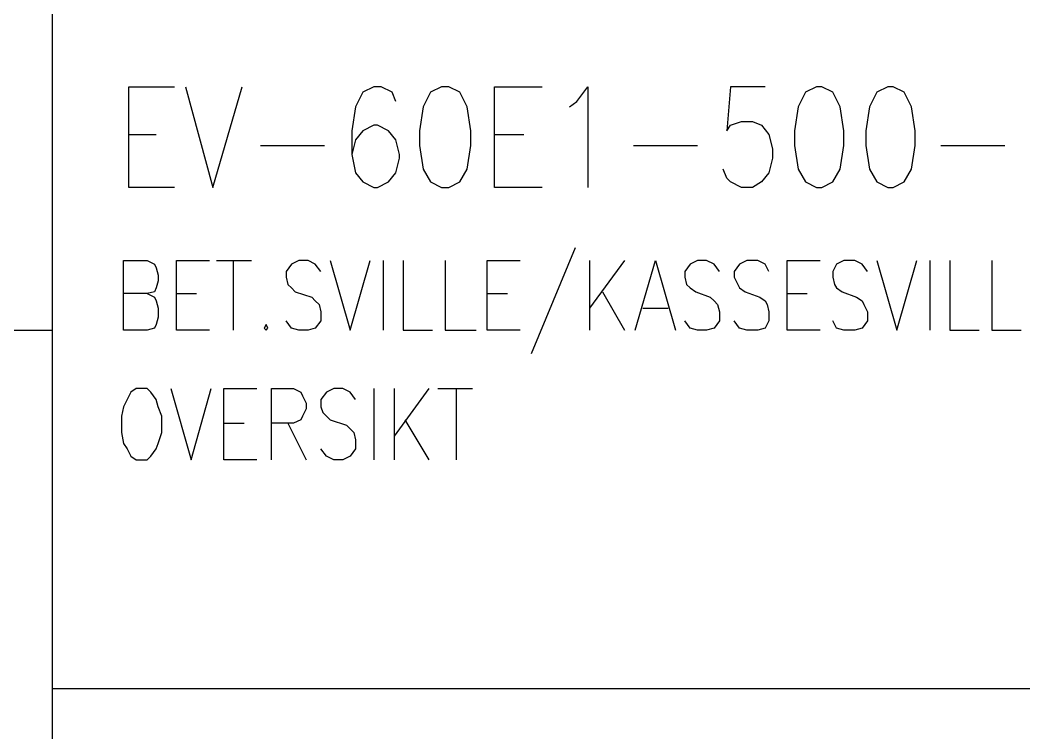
# Model space of a CAD drawing. Header units: millimetres. Extents: x -45 to 90, y -17 to 16.
# Drawn here: x 79.986 to 82.503, y -4.92 to -3.133 of the extents above; entities that cross this region are included whole.
import ezdxf

# ---------------------------------------------------------------- set-up
doc = ezdxf.new("R2010")
doc.units = ezdxf.units.MM
doc.layers.add('PDF_Geometry', color=7, linetype='Continuous')

msp = doc.modelspace()

# ---------------------------------------------------------------- linework, layer by layer
at = {"layer": 'PDF_Geometry', "lineweight": 25}
for points in [[(89.3766, -1.2836), (80.0662, -1.2836), (80.0662, -6.2069), (89.3766, -6.2069), (89.3766, -3.0576)], [(80.3734, -3.5527), (80.2588, -3.5527), (80.2588, -3.3004), (80.3734, -3.3004)], [(80.4009, -3.3004), (80.4696, -3.5527), (80.543, -3.3004)], [(80.928, -3.3372), (80.9189, -3.3143), (80.8914, -3.3004), (80.873, -3.3004), (80.8455, -3.3143), (80.8272, -3.351), (80.818, -3.4106), (80.818, -3.4702), (80.8272, -3.516), (80.8455, -3.5389), (80.873, -3.5527), (80.8822, -3.5527), (80.9097, -3.5389), (80.928, -3.516), (80.9372, -3.4793), (80.9372, -3.4702), (80.928, -3.4335), (80.9097, -3.4106), (80.8822, -3.3968), (80.873, -3.3968), (80.8455, -3.4106), (80.8272, -3.4335), (80.818, -3.4702)], [(81.2948, -3.5527), (81.1756, -3.5527), (81.1756, -3.3004), (81.2948, -3.3004)], [(81.3635, -3.351), (81.3819, -3.3372), (81.4094, -3.3004), (81.4094, -3.5527)], [(81.854, -3.3004), (81.7669, -3.3004), (81.7576, -3.4106), (81.7669, -3.3968), (81.7944, -3.3877), (81.8219, -3.3877), (81.8449, -3.3968), (81.8632, -3.4198), (81.8722, -3.4564), (81.8722, -3.4793), (81.8632, -3.516), (81.8449, -3.5389), (81.8219, -3.5527), (81.7944, -3.5527), (81.7669, -3.5389), (81.7576, -3.5296), (81.7486, -3.5069)], [(80.2588, -3.4198), (80.3275, -3.4198)], [(81.1756, -3.4198), (81.2489, -3.4198)], [(80.5888, -3.4473), (80.7493, -3.4473)], [(81.524, -3.4473), (81.6844, -3.4473)], [(82.2941, -3.4473), (82.4546, -3.4473)], [(81.3773, -3.704), (81.2673, -3.9698)], [(80.3046, -3.8186), (80.3229, -3.8277), (80.3275, -3.8369), (80.3321, -3.8552), (80.3321, -3.8782), (80.3275, -3.8965), (80.3229, -3.9057), (80.3046, -3.9103), (80.245, -3.9103), (80.245, -3.7361), (80.3046, -3.7361), (80.3229, -3.7452), (80.3275, -3.7544), (80.3321, -3.7727), (80.3321, -3.7865), (80.3275, -3.8048), (80.3229, -3.814), (80.3046, -3.8186), (80.245, -3.8186)], [(80.4605, -3.9103), (80.3779, -3.9103), (80.3779, -3.7361), (80.4605, -3.7361)], [(80.4788, -3.7361), (80.5659, -3.7361)], [(80.5201, -3.7361), (80.5201, -3.9103)], [(80.7401, -3.7636), (80.7261, -3.7452), (80.708, -3.7361), (80.6851, -3.7361), (80.6667, -3.7452), (80.653, -3.7636), (80.653, -3.7773), (80.6576, -3.7957), (80.6667, -3.8048), (80.6759, -3.814), (80.7172, -3.8277), (80.7261, -3.8369), (80.7355, -3.8461), (80.7401, -3.8644), (80.7401, -3.8873), (80.7261, -3.9057), (80.708, -3.9103), (80.6851, -3.9103), (80.6667, -3.9057), (80.653, -3.8873)], [(80.763, -3.7361), (80.8134, -3.9103), (80.8639, -3.7361)], [(80.896, -3.7361), (80.896, -3.9103)], [(80.9464, -3.7361), (80.9464, -3.9103), (81.0197, -3.9103)], [(81.0518, -3.7361), (81.0518, -3.9103), (81.1297, -3.9103)], [(81.2398, -3.9103), (81.1572, -3.9103), (81.1572, -3.7361), (81.2398, -3.7361)], [(81.4138, -3.7361), (81.4138, -3.9103)], [(81.5011, -3.7361), (81.4138, -3.8552)], [(81.5284, -3.9103), (81.579, -3.7361), (81.6294, -3.9103)], [(81.7394, -3.7636), (81.7257, -3.7452), (81.7073, -3.7361), (81.6844, -3.7361), (81.6661, -3.7452), (81.6523, -3.7636), (81.6523, -3.7773), (81.6569, -3.7957), (81.6661, -3.8048), (81.6798, -3.814), (81.7165, -3.8277), (81.7257, -3.8369), (81.7348, -3.8461), (81.7394, -3.8644), (81.7394, -3.8873), (81.7257, -3.9057), (81.7073, -3.9103), (81.6844, -3.9103), (81.6661, -3.9057), (81.6523, -3.8873)], [(81.8632, -3.7636), (81.854, -3.7452), (81.8357, -3.7361), (81.8082, -3.7361), (81.7899, -3.7452), (81.7761, -3.7636), (81.7761, -3.7773), (81.7853, -3.7957), (81.7899, -3.8048), (81.8036, -3.814), (81.8403, -3.8277), (81.854, -3.8369), (81.8586, -3.8461), (81.8632, -3.8644), (81.8632, -3.8873), (81.854, -3.9057), (81.8357, -3.9103), (81.8082, -3.9103), (81.7899, -3.9057), (81.7761, -3.8873)], [(81.9916, -3.9103), (81.909, -3.9103), (81.909, -3.7361), (81.9916, -3.7361)], [(82.1107, -3.7636), (82.097, -3.7452), (82.0787, -3.7361), (82.0511, -3.7361), (82.0328, -3.7452), (82.0236, -3.7636), (82.0236, -3.7773), (82.0282, -3.7957), (82.0328, -3.8048), (82.0466, -3.814), (82.0832, -3.8277), (82.097, -3.8369), (82.1014, -3.8461), (82.1107, -3.8644), (82.1107, -3.8873), (82.097, -3.9057), (82.0787, -3.9103), (82.0511, -3.9103), (82.0328, -3.9057), (82.0236, -3.8873)], [(82.1337, -3.7361), (82.1841, -3.9103), (82.2345, -3.7361)], [(82.2666, -3.7361), (82.2666, -3.9103)], [(82.317, -3.7361), (82.317, -3.9103), (82.3904, -3.9103)], [(82.4225, -3.7361), (82.4225, -3.9103), (82.4958, -3.9103)], [(80.3779, -3.8186), (80.4284, -3.8186)], [(81.1572, -3.8186), (81.2077, -3.8186)], [(81.446, -3.814), (81.5011, -3.9103)], [(81.909, -3.8186), (81.9595, -3.8186)], [(81.5469, -3.8552), (81.6111, -3.8552)], [(80.3642, -4.0569), (80.4146, -4.2357), (80.465, -4.0569)], [(80.5796, -4.2357), (80.4969, -4.2357), (80.4969, -4.0569), (80.5796, -4.0569)], [(80.6163, -4.2357), (80.6163, -4.0569), (80.6713, -4.0569), (80.6897, -4.0661), (80.6942, -4.0753), (80.7034, -4.0936), (80.7034, -4.1074), (80.6942, -4.1257), (80.6897, -4.1349), (80.6713, -4.144), (80.6163, -4.144)], [(80.8272, -4.0845), (80.8134, -4.0661), (80.7951, -4.0569), (80.7722, -4.0569), (80.7538, -4.0661), (80.7401, -4.0845), (80.7401, -4.1026), (80.7447, -4.1165), (80.7538, -4.1257), (80.763, -4.1349), (80.8043, -4.1486), (80.8134, -4.1578), (80.8226, -4.167), (80.8272, -4.1853), (80.8272, -4.2082), (80.8134, -4.2266), (80.7951, -4.2357), (80.7722, -4.2357), (80.7538, -4.2266), (80.7401, -4.2082)], [(80.873, -4.0569), (80.873, -4.2357)], [(80.9235, -4.0569), (80.9235, -4.2357)], [(81.0106, -4.0569), (80.9235, -4.1761)], [(81.0335, -4.0569), (81.1206, -4.0569)], [(81.0793, -4.0569), (81.0793, -4.2357)], [(80.4969, -4.144), (80.5476, -4.144)], [(80.6576, -4.144), (80.7034, -4.2357)], [(80.951, -4.1349), (81.0106, -4.2357)], [(80.0662, -4.8087), (89.3766, -4.8087)]]:
    msp.add_lwpolyline(points, dxfattribs=at)
for points in [[(81.0426, -3.3004), (81.0151, -3.3143), (80.9968, -3.351), (80.9876, -3.4106), (80.9876, -3.4473), (80.9968, -3.5069), (81.0151, -3.5389), (81.0426, -3.5527), (81.061, -3.5527), (81.0885, -3.5389), (81.1068, -3.5069), (81.116, -3.4473), (81.116, -3.4106), (81.1068, -3.351), (81.0885, -3.3143), (81.061, -3.3004)], [(81.9824, -3.3004), (81.9549, -3.3143), (81.9365, -3.351), (81.9274, -3.4106), (81.9274, -3.4473), (81.9365, -3.5069), (81.9549, -3.5389), (81.9824, -3.5527), (81.9961, -3.5527), (82.0236, -3.5389), (82.042, -3.5069), (82.0511, -3.4473), (82.0511, -3.4106), (82.042, -3.351), (82.0236, -3.3143), (81.9961, -3.3004)], [(82.1612, -3.3004), (82.1337, -3.3143), (82.1153, -3.351), (82.1062, -3.4106), (82.1062, -3.4473), (82.1153, -3.5069), (82.1337, -3.5389), (82.1612, -3.5527), (82.1749, -3.5527), (82.2024, -3.5389), (82.2208, -3.5069), (82.2299, -3.4473), (82.2299, -3.4106), (82.2208, -3.351), (82.2024, -3.3143), (82.1749, -3.3004)], [(80.6026, -3.8965), (80.598, -3.9057), (80.6026, -3.9103), (80.6072, -3.9057)], [(80.0662, -6.2069), (76.9169, -6.2069), (76.9169, -3.9103), (80.0662, -3.9103)], [(80.2771, -4.0569), (80.2633, -4.0661), (80.2542, -4.0845), (80.245, -4.1026), (80.2404, -4.1257), (80.2404, -4.167), (80.245, -4.1945), (80.2542, -4.2082), (80.2633, -4.2266), (80.2771, -4.2357), (80.3046, -4.2357), (80.3138, -4.2266), (80.3275, -4.2082), (80.3321, -4.1945), (80.3413, -4.167), (80.3413, -4.1257), (80.3321, -4.1026), (80.3275, -4.0845), (80.3138, -4.0661), (80.3046, -4.0569)]]:
    msp.add_lwpolyline(points, close=True, dxfattribs=at)

doc.saveas('drawing.dxf')
